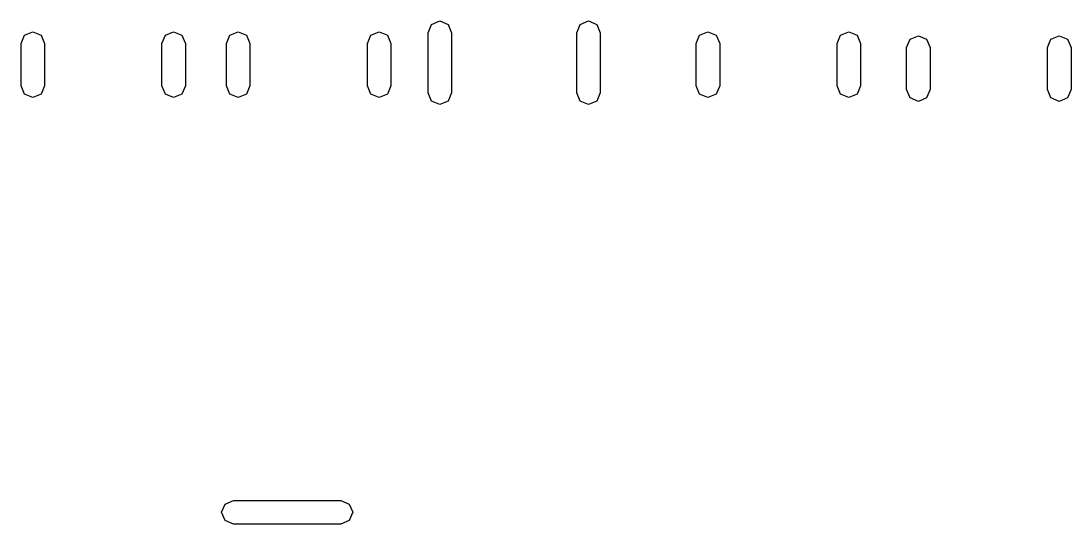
# Model space of a CAD drawing. Extents: x 1.05 to 4.18, y -7.24 to -4.14.
# Drawn here: x 3.6744 to 3.8856, y -6.3518 to -6.2504 of the extents above; entities that cross this region are included whole.
import ezdxf

# ---------------------------------------------------------------- set-up
doc = ezdxf.new("R2010")
doc.units = 0
doc.header["$MEASUREMENT"] = 0
doc.layers.add('BLACK', color=7, linetype='CONTINUOUS')

msp = doc.modelspace()

# ---------------------------------------------------------------- linework, layer by layer
at = {"layer": 'BLACK', "linetype": 'CONTINUOUS'}
for p, q in [((3.7563, -6.25281), (3.75699, -6.25114)), ((3.75699, -6.25114), (3.75866, -6.25045)), ((3.75866, -6.25045), (3.76033, -6.25114)), ((3.76033, -6.25114), (3.76102, -6.25281)), ((3.78622, -6.25281), (3.78691, -6.25114)), ((3.78691, -6.25114), (3.78858, -6.25045)), ((3.78858, -6.25045), (3.79025, -6.25114)), ((3.79025, -6.25114), (3.79094, -6.25281)), ((3.67441, -6.25501), (3.6751, -6.25334)), ((3.6751, -6.25334), (3.67677, -6.25264)), ((3.67677, -6.25264), (3.67844, -6.25334)), ((3.67844, -6.25334), (3.67913, -6.25501)), ((3.70276, -6.25501), (3.70345, -6.25334)), ((3.70345, -6.25334), (3.70512, -6.25264)), ((3.70512, -6.25264), (3.70679, -6.25334)), ((3.70679, -6.25334), (3.70748, -6.25501)), ((3.71575, -6.25501), (3.71644, -6.25334)), ((3.71644, -6.25334), (3.71811, -6.25264)), ((3.71811, -6.25264), (3.71978, -6.25334)), ((3.71978, -6.25334), (3.72047, -6.25501)), ((3.74409, -6.25501), (3.74479, -6.25334)), ((3.74479, -6.25334), (3.74646, -6.25264)), ((3.74646, -6.25264), (3.74813, -6.25334)), ((3.74813, -6.25334), (3.74882, -6.25501)), ((3.7563, -6.26491), (3.7563, -6.25281)), ((3.76102, -6.25281), (3.76102, -6.26491)), ((3.78622, -6.26491), (3.78622, -6.25281)), ((3.79094, -6.25281), (3.79094, -6.26491)), ((3.81024, -6.25501), (3.81093, -6.25334)), ((3.81093, -6.25334), (3.8126, -6.25264)), ((3.8126, -6.25264), (3.81427, -6.25334)), ((3.81427, -6.25334), (3.81496, -6.25501)), ((3.83858, -6.25501), (3.83927, -6.25334)), ((3.83927, -6.25334), (3.84094, -6.25264)), ((3.84094, -6.25264), (3.84262, -6.25334)), ((3.84262, -6.25334), (3.84331, -6.25501)), ((3.85256, -6.25579), (3.85325, -6.25412)), ((3.85325, -6.25412), (3.85492, -6.25343)), ((3.85492, -6.25343), (3.85659, -6.25412)), ((3.85659, -6.25412), (3.85728, -6.25579)), ((3.88091, -6.25579), (3.8816, -6.25412)), ((3.8816, -6.25412), (3.88327, -6.25343)), ((3.88327, -6.25343), (3.88494, -6.25412)), ((3.88494, -6.25412), (3.88563, -6.25579)), ((3.67441, -6.2635), (3.67441, -6.25501)), ((3.67913, -6.25501), (3.67913, -6.2635)), ((3.70276, -6.2635), (3.70276, -6.25501)), ((3.70748, -6.25501), (3.70748, -6.2635)), ((3.71575, -6.2635), (3.71575, -6.25501)), ((3.72047, -6.25501), (3.72047, -6.2635)), ((3.74409, -6.2635), (3.74409, -6.25501)), ((3.74882, -6.25501), (3.74882, -6.2635)), ((3.81024, -6.2635), (3.81024, -6.25501)), ((3.81496, -6.25501), (3.81496, -6.2635)), ((3.83858, -6.2635), (3.83858, -6.25501)), ((3.84331, -6.25501), (3.84331, -6.2635)), ((3.85256, -6.26428), (3.85256, -6.25579)), ((3.85728, -6.25579), (3.85728, -6.26428)), ((3.88091, -6.26428), (3.88091, -6.25579)), ((3.88563, -6.25579), (3.88563, -6.26428)), ((3.6751, -6.26517), (3.67441, -6.2635)), ((3.67913, -6.2635), (3.67844, -6.26517)), ((3.70345, -6.26517), (3.70276, -6.2635)), ((3.70748, -6.2635), (3.70679, -6.26517)), ((3.71644, -6.26517), (3.71575, -6.2635)), ((3.72047, -6.2635), (3.71978, -6.26517)), ((3.74479, -6.26517), (3.74409, -6.2635)), ((3.74882, -6.2635), (3.74813, -6.26517)), ((3.81093, -6.26517), (3.81024, -6.2635)), ((3.81496, -6.2635), (3.81427, -6.26517)), ((3.83927, -6.26517), (3.83858, -6.2635)), ((3.84331, -6.2635), (3.84262, -6.26517)), ((3.85325, -6.26596), (3.85256, -6.26428)), ((3.85728, -6.26428), (3.85659, -6.26596)), ((3.8816, -6.26596), (3.88091, -6.26428)), ((3.88563, -6.26428), (3.88494, -6.26596)), ((3.67677, -6.26586), (3.6751, -6.26517)), ((3.67844, -6.26517), (3.67677, -6.26586)), ((3.70512, -6.26586), (3.70345, -6.26517)), ((3.70679, -6.26517), (3.70512, -6.26586)), ((3.71811, -6.26586), (3.71644, -6.26517)), ((3.71978, -6.26517), (3.71811, -6.26586)), ((3.74646, -6.26586), (3.74479, -6.26517)), ((3.74813, -6.26517), (3.74646, -6.26586)), ((3.75699, -6.26658), (3.7563, -6.26491)), ((3.75866, -6.26727), (3.75699, -6.26658)), ((3.76033, -6.26658), (3.75866, -6.26727)), ((3.76102, -6.26491), (3.76033, -6.26658)), ((3.78691, -6.26658), (3.78622, -6.26491)), ((3.78858, -6.26727), (3.78691, -6.26658)), ((3.79025, -6.26658), (3.78858, -6.26727)), ((3.79094, -6.26491), (3.79025, -6.26658)), ((3.8126, -6.26586), (3.81093, -6.26517)), ((3.81427, -6.26517), (3.8126, -6.26586)), ((3.84094, -6.26586), (3.83927, -6.26517)), ((3.84262, -6.26517), (3.84094, -6.26586)), ((3.85492, -6.26665), (3.85325, -6.26596)), ((3.85659, -6.26596), (3.85492, -6.26665)), ((3.88327, -6.26665), (3.8816, -6.26596)), ((3.88494, -6.26596), (3.88327, -6.26665)), ((3.71546, -6.34774), (3.71713, -6.34705)), ((3.71713, -6.34705), (3.73878, -6.34705)), ((3.73878, -6.34705), (3.74045, -6.34774)), ((3.71476, -6.34941), (3.71546, -6.34774)), ((3.74045, -6.34774), (3.74114, -6.34941)), ((3.71546, -6.35108), (3.71476, -6.34941)), ((3.71713, -6.35177), (3.71546, -6.35108)), ((3.74045, -6.35108), (3.73878, -6.35177)), ((3.74114, -6.34941), (3.74045, -6.35108)), ((3.73878, -6.35177), (3.71713, -6.35177))]:
    msp.add_line(p, q, dxfattribs=at)

doc.saveas('drawing.dxf')
